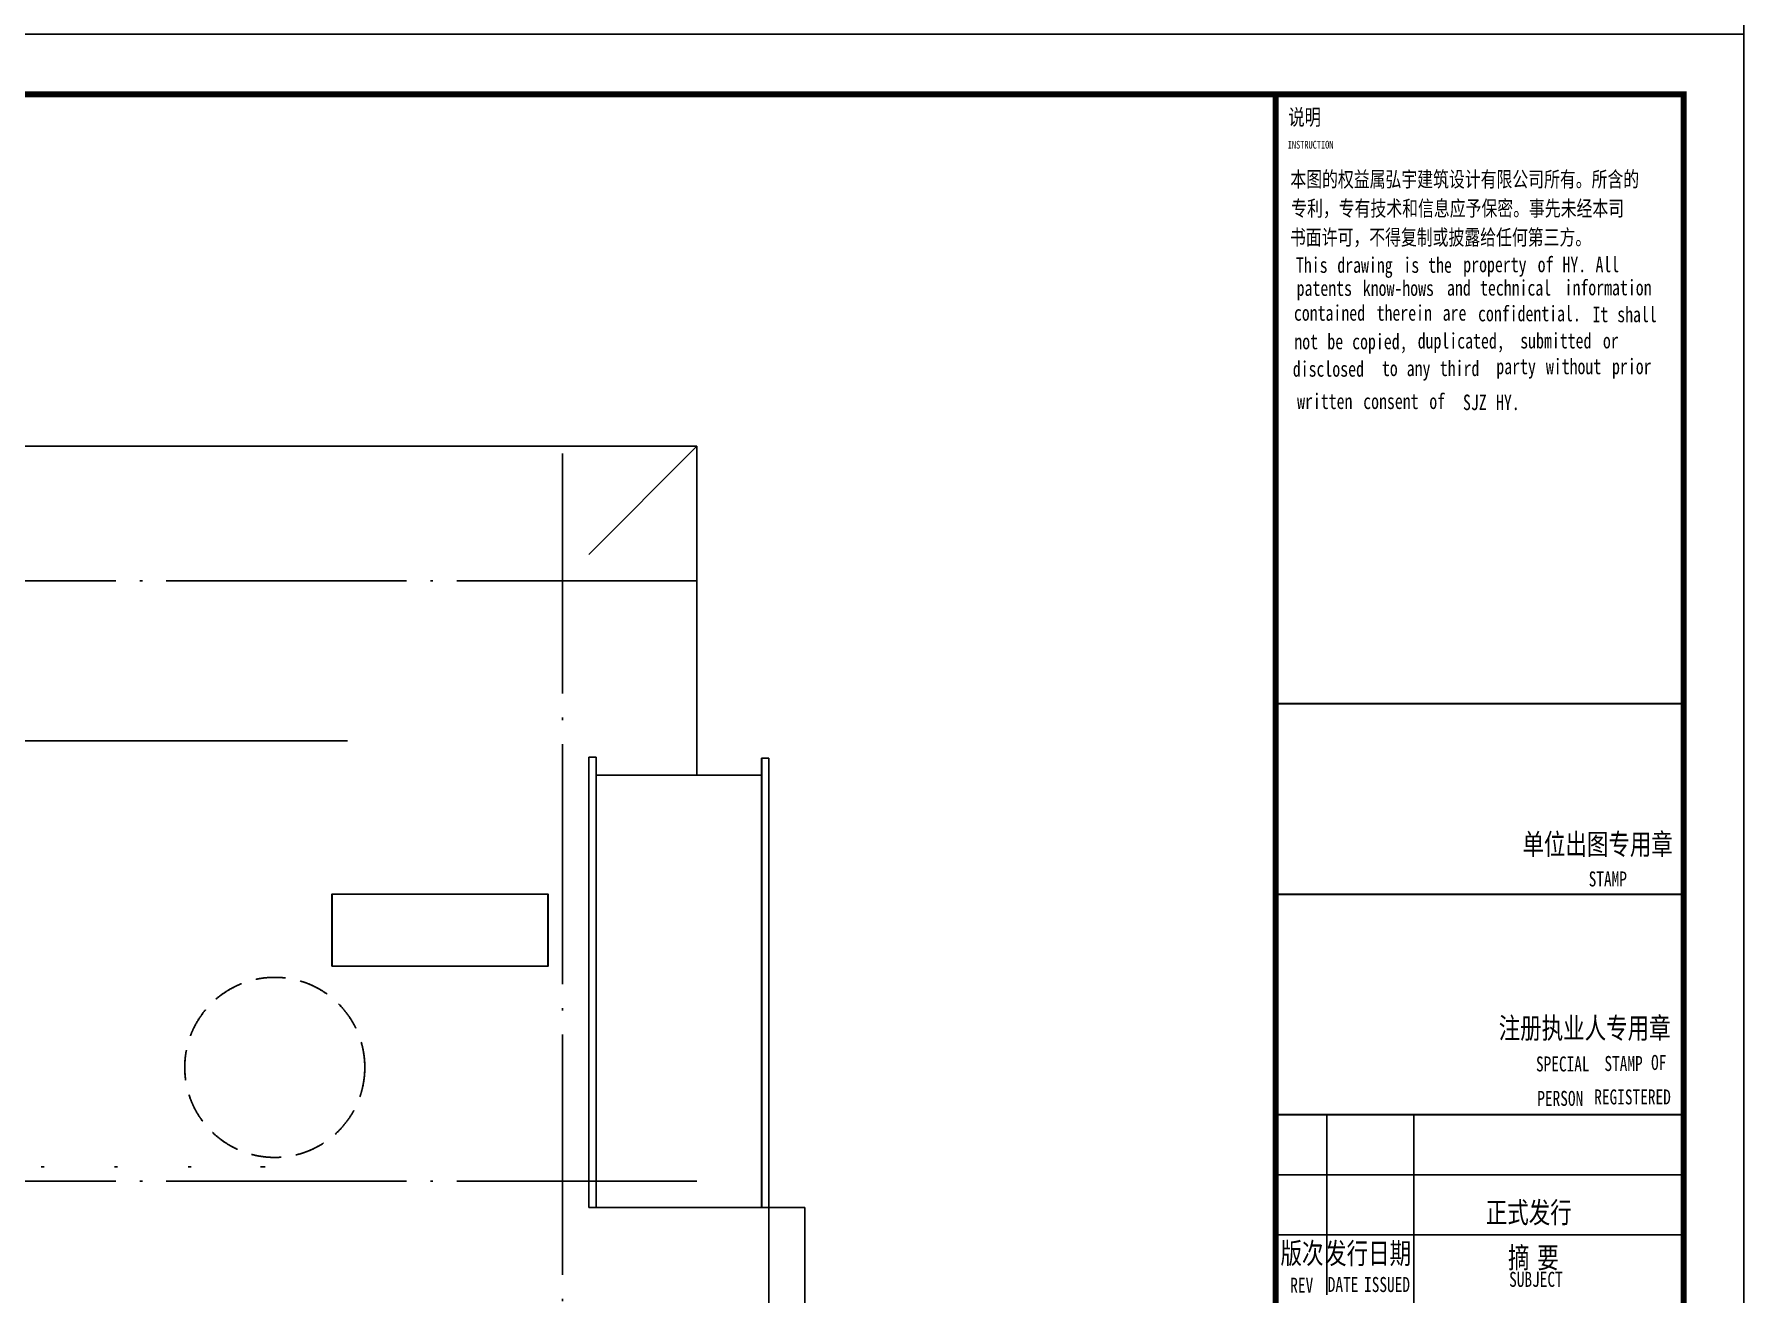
# Model space of a CAD drawing. Extents: x 126592 to 186958, y 280170 to 492839.
# Drawn here: x 158472 to 186958, y 343187 to 364170 of the extents above; entities that cross this region are included whole.
import ezdxf

# ---------------------------------------------------------------- set-up
doc = ezdxf.new("R2010")
doc.units = 0
doc.header["$LTSCALE"] = 1000
doc.header["$MEASUREMENT"] = 0
doc.linetypes.add('a-rp01$0$DASHED2', pattern=[0.375, 0.25, -0.125])
doc.linetypes.add('DOTE', pattern=[2.42, 2, -0.2, 0.02, -0.2])
for name, color, linetype in [('_TCH_MASK', 7, 'Continuous'), ('DIM_SYMB', 3, 'Continuous'), ('DOTE', 1, 'DOTE'), ('GROUND', 2, 'Continuous'), ('LATRINE', 6, 'Continuous'), ('LVTRY', 6, 'Continuous'), ('TH_TITLE', 7, 'Continuous'), ('TK', 126, 'Continuous'), ('TWT_TITLE', 7, 'Continuous'), ('WALL', 2, 'Continuous')]:
    doc.layers.add(name, color=color, linetype=linetype)
doc.styles.add('-宋体', font='', dxfattribs={"width": 0.8})
doc.styles.get('-宋体').set_extended_font_data('SimSun')

# ---------------------------------------------------------------- blocks, each defined once
blk = doc.blocks.new('3564345354354')
blk.add_lwpolyline([(780, 4437), (8868, 4437)])
at = {"color": 2}
blk.add_lwpolyline([(10880, 770), (11181, 770)], dxfattribs=at)
at = {"linetype": 'a-rp01$0$DASHED2'}
blk.add_circle((8264, 1717), 750, dxfattribs=at)
at = {"layer": 'DIM_SYMB'}
blk.add_lwpolyline([(11906, 2443, 0, 0, 0), (11906, 2027, 40, 0, 0), (11906, 1877, 0, 0, 0)], format="xyseb", dxfattribs=at)
at = {"layer": 'DOTE'}
for p, q in [((10660, -4850), (10660, 6890)), ((11780, 5770), (-2960, 5770)), ((11780, 770), (3160, 770))]:
    blk.add_line(p, q, dxfattribs=at)
at = {"layer": 'GROUND'}
for p, q in [((11780, 6890), (-460, 6890)), ((10880, 5990), (11780, 6890)), ((11780, 4150), (11780, 6890))]:
    blk.add_line(p, q, dxfattribs=at)
at = {"layer": 'LATRINE'}
for p, q in [((6342, 890), (6317, 890)), ((6954, 890), (6929, 890)), ((7567, 890), (7542, 890)), ((8183, 890), (8146, 890))]:
    blk.add_line(p, q, dxfattribs=at)
at = {"layer": 'LVTRY'}
blk.add_lwpolyline([(8740, 2560), (10540, 2560), (10540, 3160), (8740, 3160)], close=True, dxfattribs=at)
at = {"layer": 'WALL'}
for p, q in [((10880, 4300), (10880, 550)), ((10940, 4300), (10880, 4300)), ((10940, 4300), (10940, 550)), ((12320, 550), (12320, 4292)), ((12320, 4292), (12380, 4292)), ((12380, -950), (12380, 4292)), ((12320, 4150), (10940, 4150)), ((12320, 550), (10940, 550)), ((12680, -1250), (12680, 550))]:
    blk.add_line(p, q, dxfattribs=at)
blk.add_lwpolyline([(10880, 550), (12680, 550)], dxfattribs=at)
blk = doc.blocks.new('3645345354354')
blk.add_lwpolyline([(-2600, 5317), (5487, 5317)])
at = {"color": 2}
blk.add_lwpolyline([(7500, 1650), (7801, 1650)], dxfattribs=at)
at = {"linetype": 'a-rp01$0$DASHED2'}
blk.add_circle((4883, 2597), 750, dxfattribs=at)
at = {"layer": 'DIM_SYMB'}
blk.add_lwpolyline([(8526, 3323, 0, 0, 0), (8526, 2907, 40, 0, 0), (8526, 2757, 0, 0, 0)], format="xyseb", dxfattribs=at)
at = {"layer": 'DOTE'}
for p, q in [((7280, -3970), (7280, 7770)), ((8400, 6650), (-6340, 6650)), ((8400, 1650), (-220, 1650))]:
    blk.add_line(p, q, dxfattribs=at)
at = {"layer": 'GROUND'}
for p, q in [((8400, 7770), (-3840, 7770)), ((7500, 6870), (8400, 7770)), ((8400, 5030), (8400, 7770))]:
    blk.add_line(p, q, dxfattribs=at)
at = {"layer": 'LATRINE'}
for p, q in [((2961, 1770), (2936, 1770)), ((3574, 1770), (3549, 1770)), ((4186, 1770), (4161, 1770)), ((4803, 1770), (4766, 1770))]:
    blk.add_line(p, q, dxfattribs=at)
at = {"layer": 'LVTRY'}
blk.add_lwpolyline([(5360, 3440), (7160, 3440), (7160, 4040), (5360, 4040)], close=True, dxfattribs=at)
at = {"layer": 'WALL'}
for p, q in [((7500, 5180), (7500, 1430)), ((7560, 5180), (7500, 5180)), ((7560, 5180), (7560, 1430)), ((8940, 1430), (8940, 5172)), ((8940, 5172), (9000, 5172)), ((9000, -70), (9000, 5172)), ((8940, 5030), (7560, 5030)), ((8940, 1430), (7560, 1430)), ((9300, -370), (9300, 1430))]:
    blk.add_line(p, q, dxfattribs=at)
blk.add_lwpolyline([(7500, 1430), (9300, 1430)], dxfattribs=at)
blk = doc.blocks.new('365434364533654')
blk.add_lwpolyline([(-2260, 6097), (5828, 6097)])
at = {"color": 2}
blk.add_lwpolyline([(7840, 2430), (8141, 2430)], dxfattribs=at)
at = {"linetype": 'a-rp01$0$DASHED2'}
blk.add_circle((5223, 3377), 750, dxfattribs=at)
at = {"layer": 'DIM_SYMB'}
blk.add_lwpolyline([(8866, 4103, 0, 0, 0), (8866, 3687, 40, 0, 0), (8866, 3537, 0, 0, 0)], format="xyseb", dxfattribs=at)
at = {"layer": 'DOTE'}
for p, q in [((7620, -3190), (7620, 8550)), ((8740, 7430), (-6000, 7430)), ((8740, 2430), (120, 2430))]:
    blk.add_line(p, q, dxfattribs=at)
at = {"layer": 'GROUND'}
for p, q in [((8740, 8550), (-3500, 8550)), ((7840, 7650), (8740, 8550)), ((8740, 5810), (8740, 8550))]:
    blk.add_line(p, q, dxfattribs=at)
at = {"layer": 'LATRINE'}
for p, q in [((3301, 2550), (3276, 2550)), ((3914, 2550), (3889, 2550)), ((4526, 2550), (4501, 2550)), ((5143, 2550), (5106, 2550))]:
    blk.add_line(p, q, dxfattribs=at)
at = {"layer": 'LVTRY'}
blk.add_lwpolyline([(5700, 4220), (7500, 4220), (7500, 4820), (5700, 4820)], close=True, dxfattribs=at)
at = {"layer": 'WALL'}
for p, q in [((7840, 5960), (7840, 2210)), ((7900, 5960), (7840, 5960)), ((7900, 5960), (7900, 2210)), ((9280, 2210), (9280, 5952)), ((9280, 5952), (9340, 5952)), ((9340, 710), (9340, 5952)), ((9280, 5810), (7900, 5810)), ((9280, 2210), (7900, 2210)), ((9640, 410), (9640, 2210))]:
    blk.add_line(p, q, dxfattribs=at)
blk.add_lwpolyline([(7840, 2210), (9640, 2210)], dxfattribs=at)
blk = doc.blocks.new('gfdyrte')
at = {"layer": 'TK'}
for p, q in [((378607, -136965), (378607, -76965)), ((388807, -92191), (378607, -92191)), ((378607, -92191), (388807, -92191)), ((388772, -96957), (379844, -96957)), ((378607, -102464), (388807, -102464)), ((379883, -106964), (379883, -102464)), ((382057, -102464), (382057, -120464)), ((378607, -103964), (388807, -103964)), ((378607, -105464), (388807, -105464))]:
    blk.add_line(p, q, dxfattribs=at)
blk.add_lwpolyline([(301207, -138465), (390307, -138465), (390307, -75465), (301207, -75465)], close=True, dxfattribs=at)
at = {"layer": 'TK', "const_width": 150}
for points in [[(304957, -136965), (388807, -136965), (388807, -76965), (304957, -76965)], [(378607, -76965), (388807, -76965), (388807, -136964), (378607, -136964)]]:
    blk.add_lwpolyline(points, close=True, dxfattribs=at)
at = {"layer": 'TK', "const_width": 51}
for points in [[(378607, -92191), (388807, -92191)], [(378607, -96957), (388772, -96957)], [(378607, -102464), (388807, -102464)]]:
    blk.add_lwpolyline(points, dxfattribs=at)
at = {"layer": 'TK', "color": 9, "style": '-宋体', "width": 0.75}
blk.add_text('说明', height=398.7, dxfattribs=at).set_placement((378923, -77738))
at = {"layer": 'TK', "style": '-宋体', "width": 0.75}
for s, height, p in [('INSTRUCTION', 193.73, (378909, -78324)), ('本图的权益属弘宇建筑设计有限公司所有。所含的', 387.34, (378975, -79283)), ('专利，专有技术和信息应予保密。事先未经本司', 387.34, (378995, -80010)), ('书面许可，不得复制或披露给任何第三方。', 387.34, (378964, -80734)), ('This', 387.3, (379114, -81428)), ('drawing', 387.3, (380147, -81428)), ('is', 387.3, (381799, -81428)), ('the', 387.3, (382419, -81428)), ('property', 387.3, (383296, -81413)), ('of', 387.3, (385155, -81413)), ('HY.', 387.3, (385775, -81413)), ('All', 387.3, (386601, -81413)), ('know-hows', 387.3, (380784, -82004)), ('and', 387.3, (382889, -81997)), ('technical', 387.3, (383715, -81997)), ('information', 387.34, (385828, -81990)), ('patents', 387.3, (379131, -82004)), ('contained', 387.3, (379063, -82624)), ('therein', 387.3, (381129, -82624)), ('are', 387.3, (382781, -82624)), ('confidential.', 387.34, (383665, -82639)), ('It', 387.3, (386524, -82661)), ('shall', 387.3, (387144, -82661)), ('not', 387.3, (379073, -83338)), ('be', 387.3, (379899, -83338)), ('copied,', 387.3, (380519, -83338)), ('duplicated,', 387.34, (382157, -83320)), ('submitted', 387.3, (384720, -83317)), ('or', 387.3, (386786, -83317)), ('disclosed', 387.3, (379035, -84023)), ('to', 387.3, (381263, -84008)), ('any', 387.3, (381882, -84008)), ('third', 387.3, (382709, -84008)), ('party', 387.3, (384122, -83961)), ('without', 387.3, (385361, -83961)), ('prior', 387.3, (387014, -83961)), ('written', 387.3, (379142, -84831)), ('consent', 387.3, (380795, -84831)), ('of', 387.3, (382447, -84831)), ('SJZ', 387.3, (383288, -84858)), ('HY.', 387.3, (384114, -84858)), ('单位出图专用章', 525, (384775, -95967)), ('STAMP', 375, (386430, -96761)), ('注册执业人专用章', 525, (384181, -100561)), ('SPECIAL', 375, (385113, -101383)), ('STAMP', 375, (386823, -101372)), ('OF', 375, (387990, -101346)), ('PERSON', 375, (385146, -102244)), ('REGISTERED', 375, (386570, -102207)), ('正式发行', 525, (383858, -105170)), ('版次', 525, (378727, -106186)), ('发行日期', 525, (379843, -106190)), ('摘', 525, (384415, -106298)), ('要', 525, (385147, -106298)), ('SUBJECT', 375, (384442, -106765)), ('REV', 375, (378972, -106912)), ('DATE', 375, (379909, -106892)), ('ISSUED', 375, (380816, -106894))]:
    blk.add_text(s, height=height, dxfattribs=at).set_placement(p)

msp = doc.modelspace()

# ---------------------------------------------------------------- linework, layer by layer
at = {"layer": 'TH_TITLE'}
msp.add_lwpolyline([(127558, 322170), (186958, 322170), (186958, 364170), (127558, 364170)], close=True, dxfattribs=at)
at = {"layer": 'TH_TITLE', "const_width": 100}
msp.add_lwpolyline([(130058, 323170), (185958, 323170), (185958, 363170), (130058, 363170)], close=True, dxfattribs=at)
at = {"layer": 'TWT_TITLE'}
msp.add_lwpolyline([(127558, 322170), (186958, 322170), (186958, 364170), (127558, 364170)], close=True, dxfattribs=at)
at = {"layer": 'TWT_TITLE', "const_width": 100}
msp.add_lwpolyline([(130058, 323170), (185958, 323170), (185958, 363170), (130058, 363170)], close=True, dxfattribs=at)

# ---------------------------------------------------------------- block references
for name, p, xscale, yscale, zscale in [('gfdyrte', (-73247, 456480), 0.6666666666278616, 0.6666666666860692, 0.6666666666569654), ('gfdyrte', (-73247, 414480), 0.6666666666278616, 0.6666666666860692, 0.6666666666569654), ('3564345354354', (145953, 343525), 2, 2, 2), ('3645345354354', (152714, 341765), 2, 2, 2)]:
    msp.add_blockref(name, p, dxfattribs=dict(xscale=xscale, yscale=yscale, zscale=zscale))
at = {"layer": '_TCH_MASK', "xscale": 2, "yscale": 2, "zscale": 2}
msp.add_blockref('365434364533654', (152034, 340205), dxfattribs=at)

doc.saveas('drawing.dxf')
